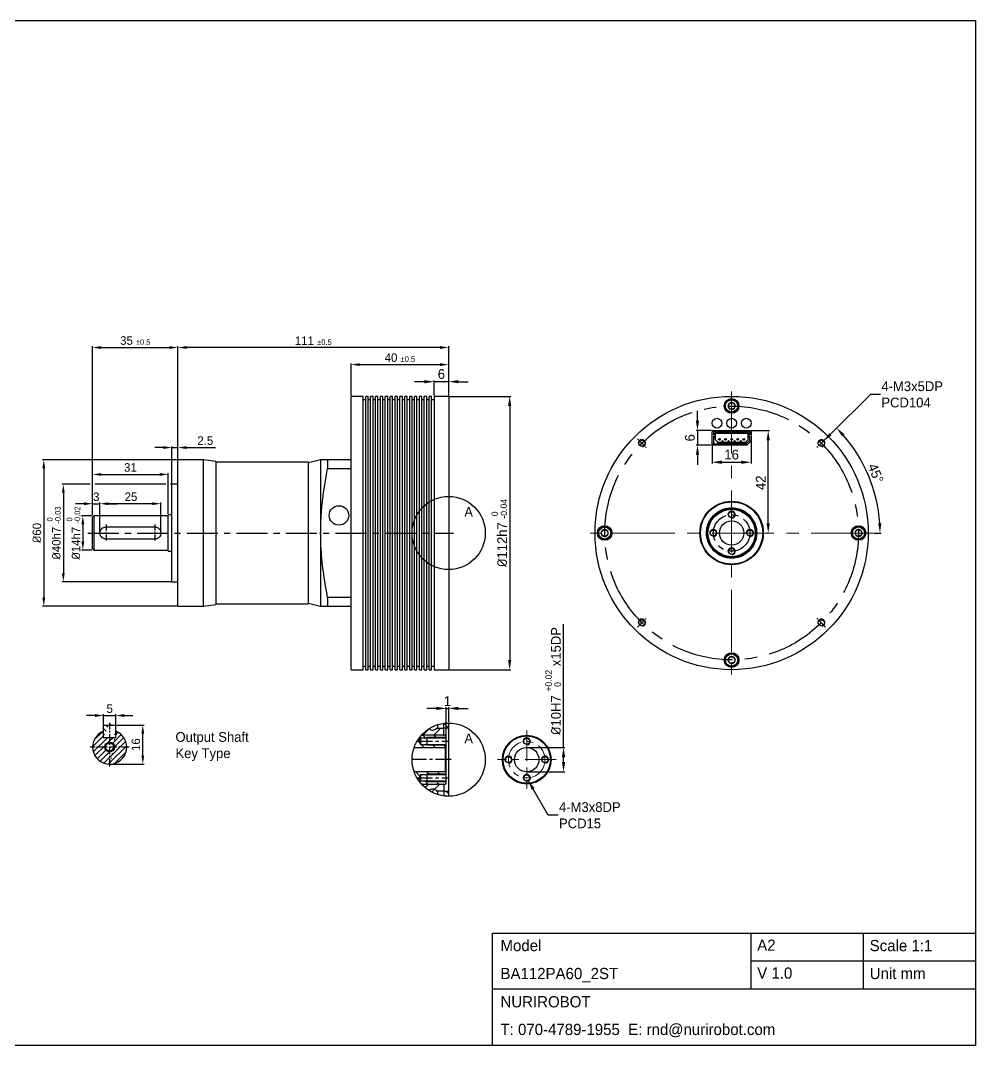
# Model space of a CAD drawing. Header units: millimetres. Extents: x 0 to 594, y 0 to 420.
# Drawn here: x 202.4 to 594, y 0 to 420 of the extents above; entities that cross this region are included whole.
import ezdxf

# ---------------------------------------------------------------- set-up
doc = ezdxf.new("R2010")
doc.units = ezdxf.units.MM
doc.header["$PDSIZE"] = -1
doc.linetypes.add('CENTERX2', pattern=[20.32, 12.7, -2.54, 2.54, -2.54])
doc.layers.add('외형선', color=7, linetype='Continuous', lineweight=25)
for name, color, linetype in [('중심선', 1, 'CENTERX2'), ('치수', 3, 'Continuous'), ('치수선', 3, 'Continuous')]:
    doc.layers.add(name, color=color, linetype=linetype)
doc.styles.add('누리로봇 문자스타일_20230829', font='GOTHIC.TTF')
doc.dimstyles.new('A2기본 치수스타일', dxfattribs={"dimtxt": 4, "dimasz": 4, "dimexe": 0.5, "dimexo": 0.3, "dimgap": 1, "dimtad": 1, "dimtoh": 1, "dimdec": 1, "dimzin": 12, "dimdsep": 46, "dimtxsty": '누리로봇 문자스타일_20230829', "dimcen": 0.09, "dimclrd": 3, "dimclre": 3, "dimclrt": 3, "dimadec": 0, "dimazin": 3, "dimtm": 1e-09, "dimtfac": 1, "dimtdec": 1, "dimtofl": 0, "dimtmove": 0, "dimatfit": 3, "dimfxl": 1, "dimfrac": 2, "dimarcsym": 0})
doc.dimstyles.new('A3기본 치수스타일', dxfattribs={"dimtxt": 4, "dimasz": 4, "dimexe": 0.5, "dimexo": 0.3, "dimgap": 1, "dimtad": 1, "dimtoh": 1, "dimdec": 1, "dimzin": 12, "dimdsep": 46, "dimtxsty": '누리로봇 문자스타일_20230829', "dimcen": 0.09, "dimclrd": 3, "dimclre": 3, "dimclrt": 3, "dimadec": 0, "dimazin": 3, "dimtm": 1e-09, "dimtfac": 1, "dimtdec": 1, "dimtofl": 0, "dimtmove": 0, "dimatfit": 3, "dimfxl": 1, "dimfrac": 2, "dimarcsym": 0})
doc.dimstyles.new('A3지시선 치수스타일', dxfattribs={"dimtxt": 4, "dimasz": 4, "dimexe": 0.5, "dimexo": 0.3, "dimgap": 0.396875, "dimtad": 0, "dimtih": 1, "dimtoh": 1, "dimdec": 1, "dimzin": 12, "dimdsep": 46, "dimtxsty": '누리로봇 문자스타일_20230829', "dimcen": 0.09, "dimclrd": 3, "dimclre": 3, "dimclrt": 3, "dimadec": 0, "dimazin": 3, "dimtm": 1e-09, "dimtfac": 1, "dimtdec": 1, "dimtofl": 0, "dimtmove": 0, "dimatfit": 3, "dimfxl": 1, "dimfrac": 2, "dimarcsym": 0})
doc.dimstyles.new('A3치수선 초과 치수스타일', dxfattribs={"dimtxt": 4, "dimasz": 4, "dimexe": 0.5, "dimexo": 0.3, "dimgap": 1, "dimtad": 1, "dimdec": 1, "dimzin": 12, "dimdsep": 46, "dimtxsty": '누리로봇 문자스타일_20230829', "dimcen": 0.09, "dimclrd": 3, "dimclre": 3, "dimclrt": 3, "dimadec": 0, "dimazin": 3, "dimtm": 1e-09, "dimtfac": 1, "dimtdec": 1, "dimtofl": 0, "dimtmove": 0, "dimatfit": 3, "dimfxl": 1, "dimfrac": 2, "dimarcsym": 0})

# ---------------------------------------------------------------- blocks, each defined once
blk = doc.blocks.new('*D37')
at = {"layer": 'Defpoints', "color": 0}
for p in [(267, 286), (378, 266), (267, 240)]:
    blk.add_point(p, dxfattribs=at)
at = {"layer": '치수', "color": 3, "lineweight": -2}
for p, q in [((267, 240.3), (267, 286.5)), ((374.5, 286), (270.5, 286)), ((378, 266.3), (378, 286.5))]:
    blk.add_line(p, q, dxfattribs=at)
at = {"layer": '치수', "color": 3}
for points in [[(270.5, 286.58), (270.5, 285.42), (267, 286)], [(374.5, 286.58), (374.5, 285.42), (378, 286)]]:
    blk.add_solid(points, dxfattribs=at)
at = {"layer": '치수', "color": 3, "insert": (322.5, 288.78), "char_height": 3.5, "attachment_point": 5, "style": '누리로봇 문자스타일_20230829'}
blk.add_mtext('111 {\\H0.66x;%%P0.5}', dxfattribs=at)
blk = doc.blocks.new('*D38')
at = {"layer": 'Defpoints', "color": 0}
for p in [(267, 286), (267, 240), (232, 217)]:
    blk.add_point(p, dxfattribs=at)
at = {"layer": '치수', "color": 3, "lineweight": -2}
for p, q in [((232, 217.3), (232, 286.5)), ((235.5, 286), (263.5, 286)), ((267, 240.3), (267, 286.5))]:
    blk.add_line(p, q, dxfattribs=at)
at = {"layer": '치수', "color": 3}
for points in [[(235.5, 286.58), (235.5, 285.42), (232, 286)], [(263.5, 286.58), (263.5, 285.42), (267, 286)]]:
    blk.add_solid(points, dxfattribs=at)
at = {"layer": '치수', "color": 3, "insert": (249.5, 288.84), "char_height": 3.5, "attachment_point": 5, "style": '누리로봇 문자스타일_20230829'}
blk.add_mtext('35 {\\H0.65x;%%P0.5}', dxfattribs=at)
blk = doc.blocks.new('*D40')
at = {"layer": 'Defpoints', "color": 0}
for p in [(378, 266), (378, 154), (403, 154)]:
    blk.add_point(p, dxfattribs=at)
at = {"layer": '치수선', "color": 3, "lineweight": -2}
for p, q in [((378.3, 266), (403.5, 266)), ((403, 262), (403, 158)), ((378.3, 154), (403.5, 154))]:
    blk.add_line(p, q, dxfattribs=at)
at = {"layer": '치수선', "color": 3}
for points in [[(402.33, 262), (403.67, 262), (403, 266)], [(402.33, 158), (403.67, 158), (403, 154)]]:
    blk.add_solid(points, dxfattribs=at)
at = {"layer": '치수선', "color": 3, "insert": (398.74, 210), "char_height": 4, "attachment_point": 5, "rotation": 90, "style": '누리로봇 문자스타일_20230829'}
blk.add_mtext('{\\fISOCPEUR|b0|i0|c0|p34;%%C}112h7 {\\H0.66x;\\S 0^ -0.04;}', dxfattribs=at)
blk = doc.blocks.new('*D39')
at = {"layer": 'Defpoints', "color": 0}
for p in [(372, 272), (372, 266), (378, 266)]:
    blk.add_point(p, dxfattribs=at)
at = {"layer": '치수선', "color": 3, "lineweight": -2}
for p, q in [((368, 272), (364, 272)), ((372, 266.3), (372, 272.5)), ((378, 272), (372, 272)), ((378, 266.3), (378, 272.5)), ((382, 272), (386, 272))]:
    blk.add_line(p, q, dxfattribs=at)
at = {"layer": '치수선', "color": 3}
for points in [[(368, 272.67), (368, 271.33), (372, 272)], [(382, 272.67), (382, 271.33), (378, 272)]]:
    blk.add_solid(points, dxfattribs=at)
at = {"layer": '치수선', "color": 3, "insert": (375, 275.1), "char_height": 4, "attachment_point": 5, "style": '누리로봇 문자스타일_20230829'}
blk.add_mtext('6', dxfattribs=at)
blk = doc.blocks.new('*D45')
at = {"layer": 'Defpoints', "color": 0}
for p in [(501.5, 252), (509, 252), (509, 210)]:
    blk.add_point(p, dxfattribs=at)
at = {"layer": '치수선', "color": 3, "lineweight": -2}
for p, q in [((501.8, 252), (509.5, 252)), ((509, 214), (509, 248)), ((508.7, 210), (508.5, 210))]:
    blk.add_line(p, q, dxfattribs=at)
at = {"layer": '치수선', "color": 3}
for points in [[(508.33, 248), (509.67, 248), (509, 252)], [(508.33, 214), (509.67, 214), (509, 210)]]:
    blk.add_solid(points, dxfattribs=at)
at = {"layer": '치수선', "color": 3, "insert": (505.95, 230.58), "char_height": 4, "attachment_point": 5, "rotation": 90, "style": '누리로봇 문자스타일_20230829'}
blk.add_mtext('42', dxfattribs=at)
blk = doc.blocks.new('*D46')
at = {"layer": 'Defpoints', "color": 0}
for p in [(486, 252), (480, 246), (486, 246)]:
    blk.add_point(p, dxfattribs=at)
at = {"layer": '치수선', "color": 3, "lineweight": -2}
for p, q in [((480, 256), (480, 260)), ((485.7, 252), (479.5, 252)), ((480, 252), (480, 246)), ((485.7, 246), (479.5, 246)), ((480, 242), (480, 238))]:
    blk.add_line(p, q, dxfattribs=at)
at = {"layer": '치수선', "color": 3}
for points in [[(479.33, 256), (480.67, 256), (480, 252)], [(479.33, 242), (480.67, 242), (480, 246)]]:
    blk.add_solid(points, dxfattribs=at)
at = {"layer": '치수선', "color": 3, "insert": (476.9, 249), "char_height": 4, "attachment_point": 5, "rotation": 90, "style": '누리로봇 문자스타일_20230829'}
blk.add_mtext('6', dxfattribs=at)
blk = doc.blocks.new('*D47')
at = {"layer": 'Defpoints', "color": 0}
for p in [(502, 248), (486, 246), (502, 239)]:
    blk.add_point(p, dxfattribs=at)
at = {"layer": '치수선', "color": 3, "lineweight": -2}
for p, q in [((486, 245.7), (486, 238.5)), ((502, 247.7), (502, 238.5)), ((490, 239), (498, 239))]:
    blk.add_line(p, q, dxfattribs=at)
at = {"layer": '치수선', "color": 3}
for points in [[(490, 239.67), (490, 238.33), (486, 239)], [(498, 239.67), (498, 238.33), (502, 239)]]:
    blk.add_solid(points, dxfattribs=at)
at = {"layer": '치수선', "color": 3, "insert": (494, 242.1), "char_height": 4, "attachment_point": 5, "style": '누리로봇 문자스타일_20230829'}
blk.add_mtext('16', dxfattribs=at)
blk = doc.blocks.new('*U41')
at = {"layer": '외형선'}
for radius in [3, 2.75, 2.5]:
    blk.add_circle((0, 0), radius, dxfattribs=at)
for start, end in [(129.2569, 189.2569), (69.2569, 129.2569), (9.2569, 69.2569), (309.2569, 9.2569), (189.2569, 249.2569), (249.2569, 309.2569)]:
    blk.add_arc((0, 0), 1.44, start, end, dxfattribs=at)
for points, knots in [([(-1.42, -0.23), (-1.33, 0.01), (-1.16, 0.46), (-0.99, 0.91), (-0.91, 1.12)], [0, 0, 0, 0, 0.534624, 1, 1, 1, 1]), ([(-0.91, 1.12), (-0.66, 1.16), (-0.18, 1.24), (0.29, 1.31), (0.51, 1.35)], [0, 0, 0, 0, 0.534625, 1, 1, 1, 1]), ([(0.51, 1.35), (0.62, 1.22), (0.88, 0.89), (1.2, 0.51), (1.39, 0.28), (1.42, 0.23)], [0, 0, 0, 0, 0.366241, 0.87108, 1, 1, 1, 1]), ([(1.42, 0.23), (1.33, -0.01), (1.16, -0.46), (0.99, -0.91), (0.91, -1.12)], [0, 0, 0, 0, 0.534624, 1, 1, 1, 1]), ([(-0.51, -1.35), (-0.55, -1.3), (-0.74, -1.07), (-1.05, -0.69), (-1.31, -0.37), (-1.42, -0.23)], [0, 0, 0, 0, 0.12892, 0.633759, 1, 1, 1, 1]), ([(0.91, -1.12), (0.66, -1.16), (0.18, -1.24), (-0.29, -1.31), (-0.51, -1.35)], [0, 0, 0, 0, 0.534625, 1, 1, 1, 1])]:
    blk.add_open_spline(points, degree=3, knots=knots, dxfattribs=at)
blk = doc.blocks.new('*U42')
at = {"color": 0, "linetype": 'ByBlock', "lineweight": -2}
blk.add_blockref('*U41', (364.89, 221.24), dxfattribs=at)
for p, rotation in [((312.84, 169.19), 90), ((416.94, 169.19), 270), ((364.89, 117.14), 180)]:
    blk.add_blockref('*U41', p, dxfattribs=dict(at, rotation=rotation))
blk = doc.blocks.new('*U43')
at = {"layer": '중심선', "ltscale": 0.3}
blk.add_line((1.77, 1.77), (-1.77, -1.77), dxfattribs=at)
blk = doc.blocks.new('*U44')
at = {"color": 0, "linetype": 'ByBlock', "lineweight": -2}
for p, rotation in [((81.04, 205.96), 90.00000000000001), ((81.04, 132.42), 180), ((154.58, 132.42), 270)]:
    blk.add_blockref('*U43', p, dxfattribs=dict(at, rotation=rotation))
blk.add_blockref('*U43', (154.58, 205.96), dxfattribs=at)
blk = doc.blocks.new('*D48')
at = {"layer": 'Defpoints', "color": 0}
for p in [(529.88, 245.89), (531.66, 247.65)]:
    blk.add_point(p, dxfattribs=at)
at = {"layer": '치수선', "color": 3, "lineweight": -2}
for p, q in [((551.01, 266.77), (534.5, 250.46)), ((555.01, 266.77), (551.01, 266.77)), ((530.68, 246.77), (530.86, 246.77)), ((530.77, 246.68), (530.77, 246.86))]:
    blk.add_line(p, q, dxfattribs=at)
at = {"layer": '치수선', "color": 3}
blk.add_solid([(534.04, 250.93), (534.97, 249.99), (531.66, 247.65)], dxfattribs=at)
at = {"layer": '치수선', "color": 3, "insert": (555.4, 266.77), "char_height": 4, "attachment_point": 4, "style": '누리로봇 문자스타일_20230829'}
blk.add_mtext('4-M3x5DP\\PPCD104', dxfattribs=at)
blk = doc.blocks.new('*D49')
at = {"color": 3}
for p, q in [((532.75, 248.75), (537.38, 253.38)), ((552.3, 210), (555.35, 210))]:
    blk.add_line(p, q, dxfattribs=at)
blk.add_arc((494, 210), 60.85, 3.7668, 41.2332, dxfattribs=at)
for points in [[(539.28, 249.65), (540.25, 250.57), (537.03, 253.03)], [(555.39, 214.02), (554.06, 213.98), (554.85, 210)]]:
    blk.add_solid(points, dxfattribs=at)
at = {"layer": 'Defpoints', "color": 0}
for p in [(532.54, 248.54), (529, 245), (552.78, 225.75), (436, 210), (552, 210)]:
    blk.add_point(p, dxfattribs=at)
at = {"color": 3, "insert": (553.09, 234.47), "char_height": 4, "attachment_point": 5, "rotation": 292.5, "style": '누리로봇 문자스타일_20230829'}
blk.add_mtext('45°', dxfattribs=at)
blk = doc.blocks.new('*D52')
at = {"layer": 'Defpoints', "color": 0}
for p in [(378, 279), (338, 266), (378, 266)]:
    blk.add_point(p, dxfattribs=at)
at = {"layer": '치수', "color": 3, "lineweight": -2}
for p, q in [((338, 266.3), (338, 279.5)), ((341.5, 279), (374.5, 279)), ((378, 266.3), (378, 279.5))]:
    blk.add_line(p, q, dxfattribs=at)
at = {"layer": '치수', "color": 3}
for points in [[(341.5, 279.58), (341.5, 278.42), (338, 279)], [(374.5, 279.58), (374.5, 278.42), (378, 279)]]:
    blk.add_solid(points, dxfattribs=at)
at = {"layer": '치수', "color": 3, "insert": (358, 281.84), "char_height": 3.5, "attachment_point": 5, "style": '누리로봇 문자스타일_20230829'}
blk.add_mtext('40 {\\H0.66x;%%P0.5}', dxfattribs=at)
blk = doc.blocks.new('*D53')
at = {"layer": 'Defpoints', "color": 0}
for p in [(378, 138.14), (378, 132.14), (377, 126.84)]:
    blk.add_point(p, dxfattribs=at)
at = {"layer": '치수선', "color": 3, "lineweight": -2}
for p, q in [((377, 127.14), (377, 138.64)), ((378, 132.44), (378, 138.64)), ((373, 138.14), (369, 138.14)), ((377, 138.14), (378, 138.14)), ((382, 138.14), (386, 138.14))]:
    blk.add_line(p, q, dxfattribs=at)
at = {"layer": '치수선', "color": 3}
for points in [[(373, 138.8), (373, 137.47), (377, 138.14)], [(382, 138.8), (382, 137.47), (378, 138.14)]]:
    blk.add_solid(points, dxfattribs=at)
at = {"layer": '치수선', "color": 3, "insert": (377.5, 141.14), "char_height": 4, "attachment_point": 5, "style": '누리로봇 문자스타일_20230829'}
blk.add_mtext('1', dxfattribs=at)
blk = doc.blocks.new('*D58')
at = {"layer": 'Defpoints', "color": 0}
for p in [(241.5, 135.21), (236.5, 131.27), (241.5, 131.27)]:
    blk.add_point(p, dxfattribs=at)
at = {"layer": '치수선', "color": 3, "lineweight": -2}
for p, q in [((233, 135.21), (229.5, 135.21)), ((236.5, 131.57), (236.5, 135.71)), ((236.5, 135.21), (241.5, 135.21)), ((241.5, 131.57), (241.5, 135.71)), ((245, 135.21), (248.5, 135.21))]:
    blk.add_line(p, q, dxfattribs=at)
at = {"layer": '치수선', "color": 3}
for points in [[(233, 135.8), (233, 134.63), (236.5, 135.21)], [(245, 135.8), (245, 134.63), (241.5, 135.21)]]:
    blk.add_solid(points, dxfattribs=at)
at = {"layer": '치수선', "color": 3, "insert": (239, 138.01), "char_height": 3.5, "attachment_point": 5, "style": '누리로봇 문자스타일_20230829'}
blk.add_mtext('5', dxfattribs=at)
blk = doc.blocks.new('*D59')
at = {"layer": 'Defpoints', "color": 0}
for p in [(241.5, 131.27), (252.59, 131.27), (239, 115.27)]:
    blk.add_point(p, dxfattribs=at)
at = {"layer": '치수선', "color": 3, "lineweight": -2}
for p, q in [((241.8, 131.27), (253.09, 131.27)), ((252.59, 118.77), (252.59, 127.77)), ((239.3, 115.27), (253.09, 115.27))]:
    blk.add_line(p, q, dxfattribs=at)
at = {"layer": '치수선', "color": 3}
for points in [[(252, 127.77), (253.17, 127.77), (252.59, 131.27)], [(252, 118.77), (253.17, 118.77), (252.59, 115.27)]]:
    blk.add_solid(points, dxfattribs=at)
at = {"layer": '치수선', "color": 3, "insert": (249.75, 123.27), "char_height": 3.5, "attachment_point": 5, "rotation": 90, "style": '누리로봇 문자스타일_20230829'}
blk.add_mtext('16', dxfattribs=at)
blk = doc.blocks.new('*D62')
at = {"layer": 'Defpoints', "color": 0}
for p in [(232, 217), (228, 203), (232, 203)]:
    blk.add_point(p, dxfattribs=at)
at = {"layer": '치수선', "color": 3, "lineweight": -2}
for p, q in [((231.7, 217), (227.5, 217)), ((228, 213.5), (228, 206.5)), ((231.7, 203), (227.5, 203))]:
    blk.add_line(p, q, dxfattribs=at)
at = {"layer": '치수선', "color": 3}
for points in [[(227.42, 213.5), (228.58, 213.5), (228, 217)], [(227.42, 206.5), (228.58, 206.5), (228, 203)]]:
    blk.add_solid(points, dxfattribs=at)
at = {"layer": '치수선', "color": 3, "insert": (224.14, 210), "char_height": 3.5, "attachment_point": 5, "rotation": 90, "style": '누리로봇 문자스타일_20230829'}
blk.add_mtext('{\\fISOCPEUR|b0|i0|c0|p34;%%C}14h7 {\\H0.66x;\\S 0^ -0.02;}', dxfattribs=at)
blk = doc.blocks.new('*D63')
at = {"layer": 'Defpoints', "color": 0}
for p in [(264.5, 230), (220, 190), (264.5, 190)]:
    blk.add_point(p, dxfattribs=at)
at = {"layer": '치수선', "color": 3, "lineweight": -2}
for p, q in [((231, 230), (219.5, 230)), ((262, 230), (233, 230)), ((264.2, 230), (264, 230)), ((220, 226.5), (220, 193.5)), ((264.2, 190), (219.5, 190))]:
    blk.add_line(p, q, dxfattribs=at)
at = {"layer": '치수선', "color": 3}
for points in [[(219.42, 226.5), (220.58, 226.5), (220, 230)], [(219.42, 193.5), (220.58, 193.5), (220, 190)]]:
    blk.add_solid(points, dxfattribs=at)
at = {"layer": '치수선', "color": 3, "insert": (216.14, 210), "char_height": 3.5, "attachment_point": 5, "rotation": 90, "style": '누리로봇 문자스타일_20230829'}
blk.add_mtext('{\\fISOCPEUR|b0|i0|c0|p34;%%C}40h7 {\\H0.66x;\\S 0^ -0.03;}', dxfattribs=at)
blk = doc.blocks.new('*D64')
at = {"layer": 'Defpoints', "color": 0}
for p in [(267, 240), (212, 180), (267, 180)]:
    blk.add_point(p, dxfattribs=at)
at = {"layer": '치수선', "color": 3, "lineweight": -2}
for p, q in [((266.7, 240), (211.5, 240)), ((212, 236.5), (212, 183.5)), ((266.7, 180), (211.5, 180))]:
    blk.add_line(p, q, dxfattribs=at)
at = {"layer": '치수선', "color": 3}
for points in [[(211.42, 236.5), (212.58, 236.5), (212, 240)], [(211.42, 183.5), (212.58, 183.5), (212, 180)]]:
    blk.add_solid(points, dxfattribs=at)
at = {"layer": '치수선', "color": 3, "insert": (209.16, 210), "char_height": 3.5, "attachment_point": 5, "rotation": 90, "style": '누리로봇 문자스타일_20230829'}
blk.add_mtext('{\\fISOCPEUR|b0|i0|c0|p34;%%C}60', dxfattribs=at)
blk = doc.blocks.new('*D60')
at = {"layer": 'Defpoints', "color": 0}
for p in [(235, 222), (235, 210), (260, 210)]:
    blk.add_point(p, dxfattribs=at)
at = {"layer": '치수', "color": 3, "lineweight": -2}
for p, q in [((235, 210.3), (235, 222.5)), ((256.5, 222), (238.5, 222)), ((260, 210.3), (260, 222.5))]:
    blk.add_line(p, q, dxfattribs=at)
at = {"layer": '치수', "color": 3}
for points in [[(238.5, 222.58), (238.5, 221.42), (235, 222)], [(256.5, 222.58), (256.5, 221.42), (260, 222)]]:
    blk.add_solid(points, dxfattribs=at)
at = {"layer": '치수', "color": 3, "insert": (247.75, 224.84), "char_height": 3.5, "attachment_point": 5, "style": '누리로봇 문자스타일_20230829'}
blk.add_mtext('25', dxfattribs=at)
blk = doc.blocks.new('*D65')
at = {"layer": 'Defpoints', "color": 0}
for p in [(263, 234), (232, 217), (263, 217.5)]:
    blk.add_point(p, dxfattribs=at)
at = {"layer": '치수', "color": 3, "lineweight": -2}
for p, q in [((232, 217.3), (232, 234.5)), ((235.5, 234), (259.5, 234)), ((263, 217.8), (263, 234.5))]:
    blk.add_line(p, q, dxfattribs=at)
at = {"layer": '치수', "color": 3}
for points in [[(235.5, 234.58), (235.5, 233.42), (232, 234)], [(259.5, 234.58), (259.5, 233.42), (263, 234)]]:
    blk.add_solid(points, dxfattribs=at)
at = {"layer": '치수', "color": 3, "insert": (247.5, 236.84), "char_height": 3.5, "attachment_point": 5, "style": '누리로봇 문자스타일_20230829'}
blk.add_mtext('31', dxfattribs=at)
blk = doc.blocks.new('*D61')
at = {"layer": 'Defpoints', "color": 0}
for p in [(232, 221), (235, 222), (235, 210)]:
    blk.add_point(p, dxfattribs=at)
at = {"layer": '치수', "color": 3, "lineweight": -2}
for p, q in [((228.5, 222), (225, 222)), ((232, 221.3), (232, 222.5)), ((232, 222), (235, 222)), ((235, 210.3), (235, 222.5)), ((238.5, 222), (242, 222))]:
    blk.add_line(p, q, dxfattribs=at)
at = {"layer": '치수', "color": 3}
for points in [[(228.5, 222.58), (228.5, 221.42), (232, 222)], [(238.5, 222.58), (238.5, 221.42), (235, 222)]]:
    blk.add_solid(points, dxfattribs=at)
at = {"layer": '치수', "color": 3, "insert": (233.5, 224.84), "char_height": 3.5, "attachment_point": 5, "style": '누리로봇 문자스타일_20230829'}
blk.add_mtext('3', dxfattribs=at)
blk = doc.blocks.new('*D66')
at = {"layer": 'Defpoints', "color": 0}
for p in [(410, 122.14), (410, 112.14), (425.09, 112.14)]:
    blk.add_point(p, dxfattribs=at)
at = {"layer": '치수선', "color": 3, "lineweight": -2}
for p, q in [((425.09, 122.14), (425.09, 172.59)), ((410.3, 122.14), (425.59, 122.14)), ((425.09, 116.14), (425.09, 118.14)), ((410.3, 112.14), (425.59, 112.14))]:
    blk.add_line(p, q, dxfattribs=at)
at = {"layer": '치수선', "color": 3}
for points in [[(424.43, 118.14), (425.76, 118.14), (425.09, 122.14)], [(424.43, 116.14), (425.76, 116.14), (425.09, 112.14)]]:
    blk.add_solid(points, dxfattribs=at)
at = {"layer": '치수선', "color": 3, "insert": (420.83, 149.36), "char_height": 4, "attachment_point": 5, "rotation": 90, "style": '누리로봇 문자스타일_20230829'}
blk.add_mtext('{\\fISOCPEUR|b0|i0|c0|p34;%%C}10H7 {\\H0.66x;\\S+0.02^   0;} x15DP', dxfattribs=at)
blk = doc.blocks.new('*D67')
at = {"layer": 'Defpoints', "color": 0}
for p in [(409.37, 110.72), (410.62, 108.56)]:
    blk.add_point(p, dxfattribs=at)
at = {"layer": '치수선', "color": 3, "lineweight": -2}
for p, q in [((409.91, 109.64), (410.09, 109.64)), ((410, 109.55), (410, 109.73)), ((418.84, 94.33), (412.62, 105.09)), ((422.84, 94.33), (418.84, 94.33))]:
    blk.add_line(p, q, dxfattribs=at)
at = {"layer": '치수선', "color": 3}
blk.add_solid([(413.2, 105.42), (412.05, 104.76), (410.62, 108.56)], dxfattribs=at)
at = {"layer": '치수선', "color": 3, "insert": (423.23, 94.33), "char_height": 4, "attachment_point": 4, "style": '누리로봇 문자스타일_20230829'}
blk.add_mtext('4-M3x8DP\\PPCD15', dxfattribs=at)
blk = doc.blocks.new('*D72')
at = {"layer": 'Defpoints', "color": 0}
for p in [(267, 245), (267, 240), (264.5, 230)]:
    blk.add_point(p, dxfattribs=at)
at = {"layer": '치수', "color": 3, "lineweight": -2}
for p, q in [((261, 245), (257.5, 245)), ((264.5, 230.3), (264.5, 245.5)), ((264.5, 245), (267, 245)), ((267, 240.3), (267, 245.5)), ((270.5, 245), (282.39, 245))]:
    blk.add_line(p, q, dxfattribs=at)
at = {"layer": '치수', "color": 3}
for points in [[(261, 245.58), (261, 244.42), (264.5, 245)], [(270.5, 245.58), (270.5, 244.42), (267, 245)]]:
    blk.add_solid(points, dxfattribs=at)
at = {"layer": '치수', "color": 3, "insert": (278.2, 247.84), "char_height": 3.5, "attachment_point": 5, "style": '누리로봇 문자스타일_20230829'}
blk.add_mtext('2.5', dxfattribs=at)

msp = doc.modelspace()

# ---------------------------------------------------------------- hatches: boundary and pattern name
h = msp.add_hatch()
h.set_pattern_fill('ANSI31', color=256, scale=0.5, angle=90)
h.set_pattern_definition([(135, (82, 44.1771), (-1.122532, -1.122532), [])])
edge = h.paths.add_edge_path()
edge.add_line((236.5, 131.27), (241.5, 131.27))
edge.add_line((239, 114.27), (239, 132.27))
edge.add_line((236.5, 126.27), (241.5, 126.27))
edge.add_line((241.5, 126.27), (241.5, 131.27))
edge = h.paths.add_edge_path()
edge.add_line((236.5, 131.27), (241.5, 131.27))
edge.add_line((236.5, 126.27), (236.5, 131.27))
edge.add_line((236.5, 126.27), (241.5, 126.27))
edge.add_line((239, 114.27), (239, 132.27))
h = msp.add_hatch()
h.set_pattern_fill('ANSI31', color=256, scale=0.5)
h.set_pattern_definition([(45, (82, 44.1771), (-1.122532, 1.122532), [])])
h.paths.add_polyline_path([(241.5, 128.8), (241.5, 126.27), (239, 126.27), (239, 124.27, -0.414214), (241, 122.27), (246, 122.27, 0.310868)])
h.paths.add_polyline_path([(239, 126.27), (236.5, 126.27), (236.5, 128.8, 0.310868), (232, 122.27), (237, 122.27, -0.414214), (239, 124.27)])
h.paths.add_polyline_path([(239, 120.27, -0.414214), (237, 122.27), (232, 122.27, 0.414214), (239, 115.27)])
h.paths.add_polyline_path([(246, 122.27), (241, 122.27, -0.414214), (239, 120.27), (239, 115.27, 0.414214)])

# ---------------------------------------------------------------- linework, layer by layer
for p, q in [((236.5, 126.27), (236.5, 131.27)), ((236.5, 131.27), (241.5, 131.27)), ((241.5, 126.27), (241.5, 131.27)), ((236.5, 126.27), (241.5, 126.27))]:
    msp.add_line(p, q)
at = {"color": 7, "linetype": 'Continuous', "lineweight": 25}
for p, q in [((376, 127.44), (376, 132)), ((378, 102.14), (378, 132.14)), ((366.9, 127.14), (366.9, 127.23)), ((376.7, 127.14), (366.9, 127.14)), ((377, 126.14), (369, 126.14)), ((376, 129.89), (373.01, 129.89)), ((376, 130.14), (378, 130.14)), ((377, 126.84), (376.7, 127.14)), ((377, 107.44), (377, 126.84)), ((363.86, 122.14), (376.7, 122.14)), ((369, 123.14), (377, 123.14)), ((376.7, 122.14), (377, 122.44)), ((376.7, 112.14), (376.7, 122.14)), ((376.7, 112.14), (363.86, 112.14)), ((377, 111.14), (369, 111.14)), ((377, 111.84), (376.7, 112.14)), ((366.9, 107.14), (376.7, 107.14)), ((366.9, 107.05), (366.9, 107.14)), ((369, 108.14), (377, 108.14)), ((376, 106.84), (376, 102.27)), ((376.7, 107.14), (377, 107.44)), ((373.01, 104.39), (376, 104.39)), ((378, 104.14), (376, 104.14))]:
    msp.add_line(p, q, dxfattribs=at)
at = {"color": 4, "linetype": 'Continuous', "lineweight": 18}
for p, q in [((377.91, 130.14), (376.04, 132.01)), ((367.37, 127.14), (370.06, 129.82)), ((368.69, 125.89), (367.44, 127.14)), ((371.86, 127.14), (374.61, 129.89)), ((373.18, 125.89), (371.93, 127.14)), ((377, 126.56), (376.42, 127.14)), ((366.2, 123.88), (365.17, 124.91)), ((367.95, 122.14), (366.7, 123.39)), ((372.44, 122.14), (371.19, 123.39)), ((376.81, 122.25), (375.68, 123.39)), ((366.21, 110.4), (364.48, 112.14)), ((370.22, 110.89), (368.97, 112.14)), ((374.71, 110.89), (373.46, 112.14)), ((369.48, 107.14), (368.23, 108.39)), ((368.34, 105.66), (369.82, 107.14)), ((372.1, 104.93), (374.31, 107.14)), ((373.97, 107.14), (372.72, 108.39)), ((371.03, 103.86), (372.1, 104.93)), ((378, 103.1), (376.97, 104.14))]:
    msp.add_line(p, q, dxfattribs=at)
at = {"lineweight": -3}
msp.add_line((501.94, 46.03), (501.94, 23.17), dxfattribs=at)
at = {"lineweight": -3, "ltscale": 3}
for p, q in [((547.97, 46.03), (547.97, 23.17)), ((501.94, 34.68), (594, 34.68)), ((501.94, 34.68), (594, 34.68)), ((396, 23.17), (594, 23.17)), ((396, 23.17), (594, 23.17))]:
    msp.add_line(p, q, dxfattribs=at)
msp.add_lwpolyline([(0, 420), (594, 420), (594, 0), (0, 0)], close=True)
for points in [[(368.44, 125.89), (369, 126.14), (369, 123.14), (368.44, 123.39)], [(368.44, 110.89), (369, 111.14), (369, 108.14), (368.44, 108.39)]]:
    msp.add_lwpolyline(points)
at = {"color": 7, "linetype": 'Continuous', "lineweight": 25}
for points in [[(377, 125.89), (366.5, 125.89), (365.75, 124.64), (366.5, 123.39)], [(366.5, 125.89), (366.5, 123.39), (377, 123.39)], [(377, 110.89), (366.5, 110.89), (365.75, 109.64), (366.5, 108.39)], [(366.5, 110.89), (366.5, 108.39), (377, 108.39)]]:
    msp.add_lwpolyline(points, dxfattribs=at)
at = {"lineweight": -3, "ltscale": 3}
msp.add_lwpolyline([(396, 0), (396, 46.03), (594, 46.03), (594, 0)], close=True, dxfattribs=at)
msp.add_lwpolyline([(396, 0), (396, 46.03), (594, 46.03), (594, 0)], close=True, dxfattribs=at)
for centre, radius in [((457.23, 246.77), 1.25), ((530.77, 246.77), 1.25), ((494, 217.5), 1.25), ((486.5, 210), 1.25), ((501.5, 210), 1.25), ((494, 202.5), 1.25), ((457.23, 173.23), 1.25), ((530.77, 173.23), 1.25), ((239, 122.27), 2), ((410, 124.64), 1.25), ((402.5, 117.14), 1.25), ((417.5, 117.14), 1.25), ((410, 109.64), 1.25)]:
    msp.add_circle(centre, radius)
at = {"color": 6}
for centre in [(378, 210), (378, 117.14)]:
    msp.add_circle(centre, 15, dxfattribs=at)
for centre, radius, start, end in [((457.23, 246.77), 1.5, 285, 195), ((530.77, 246.77), 1.5, 285, 195), ((494, 217.5), 1.5, 285, 195), ((486.5, 210), 1.5, 285, 195), ((501.5, 210), 1.5, 285, 195), ((494, 202.5), 1.5, 285, 195), ((457.23, 173.23), 1.5, 285, 195), ((530.77, 173.23), 1.5, 285, 195), ((239, 122.27), 7, 110.9248, 69.0752), ((410, 124.64), 1.5, 285, 195), ((402.5, 117.14), 1.5, 285, 195), ((417.5, 117.14), 1.5, 285, 195), ((410, 109.64), 1.5, 285, 195)]:
    msp.add_arc(centre, radius, start, end)
at = {"color": 7, "linetype": 'Continuous', "lineweight": 25}
for centre, radius, start, end in [((367.3, 127.44), 0.3, 197.0192, 270), ((371.5, 131.39), 2.13, 226.4197, 315.0991), ((375.7, 127.44), 0.3, 270, 0), ((367.3, 106.84), 0.3, 90, 162.9808), ((371.5, 102.89), 2.12, 44.9009, 133.5803), ((375.7, 106.84), 0.3, 0, 90)]:
    msp.add_arc(centre, radius, start, end, dxfattribs=at)
for points, knots in [([(373.23, 129.89), (373.28, 129.96), (373.4, 130.13), (373.54, 130.46), (373.62, 130.85), (373.63, 131.2), (373.6, 131.41), (373.59, 131.48)], [0, 0, 0, 0, 0.0276091, 0.0694434, 0.1127375, 0.1574755, 0.1803332, 0.1803332, 0.1803332, 0.1803332]), ([(367, 127.34), (367, 127.29), (367, 127.24), (367, 127.14), (367, 127.14)], [0.5849552, 0.5849552, 0.5849552, 0.5849552, 0.9890723, 1, 1, 1, 1]), ([(376, 127.14), (376, 127.14), (376, 127.24), (376, 127.35), (376, 127.43), (376, 127.44), (376, 127.44)], [0, 0, 0, 0, 0.010929, 0.429522, 0.847903, 1, 1, 1, 1]), ([(367, 107.14), (367, 107.13), (367, 107.04), (367, 106.98), (367, 106.94)], [0, 0, 0, 0, 0.0422282, 0.3959915, 0.3959915, 0.3959915, 0.3959915]), ([(371.5, 105.01), (371.26, 104.99), (370.78, 104.94), (370.31, 104.67), (370.08, 104.47), (370.04, 104.43)], [0, 0, 0, 0, 0.0536887, 0.1073774, 0.1209927, 0.1209927, 0.1209927, 0.1209927]), ([(373.62, 102.79), (373.62, 102.83), (373.63, 103.11), (373.54, 103.63), (373.18, 104.26), (372.63, 104.73), (372.04, 104.98), (371.65, 105), (371.5, 105.01)], [0.7426509, 0.7426509, 0.7426509, 0.7426509, 0.7516422, 0.8053309, 0.8590196, 0.9127084, 0.9663971, 1, 1, 1, 1]), ([(376, 106.84), (376, 106.85), (376, 106.89), (376, 107.01), (376, 107.13), (376, 107.14)], [0, 0, 0, 0, 0.487596, 0.957921, 1, 1, 1, 1]), ([(373.46, 103.68), (373.48, 103.74), (373.56, 103.91), (373.61, 104.15), (373.61, 104.34), (373.61, 104.39)], [0, 0, 0, 0, 0.236936, 0.789045, 1, 1, 1, 1])]:
    msp.add_open_spline(points, degree=3, knots=knots, dxfattribs=at)
at = {"layer": '외형선', "linetype": 'Continuous', "lineweight": 25}
for p, q in [((343, 266), (338, 266)), ((338, 154), (338, 266)), ((343, 154), (343, 266)), ((345, 266), (344, 266)), ((344, 154), (344, 266)), ((345, 154), (345, 266)), ((347, 266), (346, 266)), ((346, 154), (346, 266)), ((347, 154), (347, 266)), ((349, 266), (348, 266)), ((348, 154), (348, 266)), ((349, 154), (349, 266)), ((351, 266), (350, 266)), ((350, 154), (350, 266)), ((351, 154), (351, 266)), ((353, 266), (352, 266)), ((352, 154), (352, 266)), ((353, 154), (353, 266)), ((355, 266), (354, 266)), ((354, 154), (354, 266)), ((355, 154), (355, 266)), ((357, 266), (356, 266)), ((356, 154), (356, 266)), ((357, 154), (357, 266)), ((359, 266), (358, 266)), ((358, 154), (358, 266)), ((359, 154), (359, 266)), ((361, 266), (360, 266)), ((360, 154), (360, 266)), ((361, 154), (361, 266)), ((363, 266), (362, 266)), ((362, 154), (362, 266)), ((363, 154), (363, 266)), ((365, 266), (364, 266)), ((364, 154), (364, 266)), ((365, 154), (365, 266)), ((367, 266), (366, 266)), ((366, 154), (366, 266)), ((367, 154), (367, 266)), ((369, 266), (368, 266)), ((368, 154), (368, 266)), ((369, 154), (369, 266)), ((371, 266), (370, 266)), ((370, 154), (370, 266)), ((371, 154), (371, 266)), ((378, 266), (372, 266)), ((372, 266), (372, 154)), ((378, 266), (378, 154)), ((344, 264.5), (343, 264.5)), ((346, 264.5), (345, 264.5)), ((348, 264.5), (347, 264.5)), ((350, 264.5), (349, 264.5)), ((352, 264.5), (351, 264.5)), ((354, 264.5), (353, 264.5)), ((356, 264.5), (355, 264.5)), ((358, 264.5), (357, 264.5)), ((360, 264.5), (359, 264.5)), ((362, 264.5), (361, 264.5)), ((364, 264.5), (363, 264.5)), ((366, 264.5), (365, 264.5)), ((368, 264.5), (367, 264.5)), ((370, 264.5), (369, 264.5)), ((372, 264.5), (371, 264.5)), ((277.5, 240), (267, 240)), ((267, 180), (267, 240)), ((282.5, 239.3), (277.5, 240)), ((277.5, 180), (277.5, 240)), ((325.5, 240), (320.5, 238.75)), ((325.5, 240), (325.5, 180)), ((328.36, 240), (328.36, 236.46)), ((338, 240), (328.36, 240)), ((282.5, 239.3), (282.5, 180.7)), ((320.5, 239), (282.5, 239)), ((320.5, 181), (320.5, 239)), ((328.36, 236.46), (338, 236.46)), ((267, 230), (264.5, 230)), ((264.5, 190), (264.5, 230)), ((232.5, 217), (232, 216.5)), ((232, 203.5), (232, 216.5)), ((263, 217), (232.5, 217)), ((232.5, 217), (232.5, 203)), ((264.5, 217.5), (263, 217.5)), ((263, 202.5), (263, 217.5)), ((237.5, 212.5), (257.5, 212.5)), ((257.5, 207.5), (237.5, 207.5)), ((232, 203.5), (232.5, 203)), ((232.5, 203), (263, 203)), ((263, 202.5), (264.5, 202.5)), ((264.5, 190), (267, 190)), ((277.5, 180), (282.5, 180.7)), ((282.5, 181), (320.5, 181)), ((320.5, 181.25), (325.5, 180)), ((338, 183.54), (328.36, 183.54)), ((328.36, 183.54), (328.36, 180)), ((267, 180), (277.5, 180)), ((328.36, 180), (338, 180)), ((343, 155.5), (344, 155.5)), ((345, 155.5), (346, 155.5)), ((347, 155.5), (348, 155.5)), ((349, 155.5), (350, 155.5)), ((351, 155.5), (352, 155.5)), ((353, 155.5), (354, 155.5)), ((355, 155.5), (356, 155.5)), ((357, 155.5), (358, 155.5)), ((359, 155.5), (360, 155.5)), ((361, 155.5), (362, 155.5)), ((363, 155.5), (364, 155.5)), ((365, 155.5), (366, 155.5)), ((367, 155.5), (368, 155.5)), ((369, 155.5), (370, 155.5)), ((371, 155.5), (372, 155.5)), ((338, 154), (343, 154)), ((344, 154), (345, 154)), ((346, 154), (347, 154)), ((348, 154), (349, 154)), ((350, 154), (351, 154)), ((352, 154), (353, 154)), ((354, 154), (355, 154)), ((356, 154), (357, 154)), ((358, 154), (359, 154)), ((360, 154), (361, 154)), ((362, 154), (363, 154)), ((364, 154), (365, 154)), ((366, 154), (367, 154)), ((368, 154), (369, 154)), ((370, 154), (371, 154)), ((372, 154), (378, 154))]:
    msp.add_line(p, q, dxfattribs=at)
at = {"layer": '외형선'}
for p, q in [((486, 246.5), (486, 251.5)), ((486.5, 252), (501.5, 252)), ((501.45, 251.45), (486.55, 251.45)), ((486.55, 251.45), (486.55, 250.26)), ((486.55, 250.73), (487.25, 250.73)), ((486.55, 250.26), (487.25, 250.26)), ((486.55, 249.56), (486.55, 246.55)), ((486.55, 249.56), (487.25, 249.56)), ((486.55, 249.08), (487.25, 249.08)), ((487.25, 251), (487.25, 248.34)), ((500.75, 251), (487.25, 251)), ((500.75, 250.75), (487.25, 250.75)), ((487.25, 248.34), (488.34, 247.25)), ((489, 248.72), (489, 248.38)), ((489, 248.02), (489, 248.36)), ((490.25, 247.95), (489.75, 247.25)), ((490.75, 247.25), (490.25, 247.95)), ((491.5, 248.72), (491.5, 248.38)), ((491.5, 248.02), (491.5, 248.36)), ((492.75, 247.95), (492.25, 247.25)), ((493.25, 247.25), (492.75, 247.95)), ((494, 248.72), (494, 248.38)), ((494, 248.02), (494, 248.36)), ((495.25, 247.95), (494.75, 247.25)), ((495.75, 247.25), (495.25, 247.95)), ((496.5, 248.72), (496.5, 248.38)), ((496.5, 248.02), (496.5, 248.36)), ((497.75, 247.95), (497.25, 247.25)), ((498.25, 247.25), (497.75, 247.95)), ((499, 248.72), (499, 248.38)), ((499, 248.02), (499, 248.36)), ((499.66, 247.25), (500.75, 248.34)), ((499.95, 246.55), (501.45, 248.05)), ((500.75, 248.34), (500.75, 251)), ((501.45, 250.73), (500.75, 250.73)), ((501.45, 250.26), (500.75, 250.26)), ((501.45, 249.56), (500.75, 249.56)), ((501.45, 249.08), (500.75, 249.08)), ((501.45, 251.45), (501.45, 250.26)), ((501.45, 248.05), (501.45, 249.56)), ((502, 251.5), (502, 247.9)), ((500.1, 246), (486.5, 246)), ((486.55, 246.55), (499.95, 246.55)), ((488.34, 247.25), (499.66, 247.25)), ((488.34, 247), (488.34, 247.25)), ((499.66, 247), (488.34, 247)), ((499.66, 247.25), (499.66, 247)), ((501.79, 247.54), (500.5, 246.25)), ((491.89, 222.57), (492.03, 222.85)), ((486.35, 220.2), (486.35, 220.51)), ((497.9, 222.14), (498.16, 222.32)), ((503.04, 218.99), (503.35, 219.03)), ((482.52, 215.54), (482.37, 215.82)), ((505.61, 215.85), (505.47, 215.57)), ((506.42, 212.89), (506.7, 212.76)), ((481.25, 209.64), (481, 209.83)), ((506.36, 206.86), (506.55, 206.61)), ((507, 209.86), (506.75, 209.68)), ((482.84, 203.83), (482.53, 203.87)), ((486.93, 199.39), (486.63, 199.29)), ((498.57, 198.1), (498.49, 197.8)), ((503.53, 201.53), (503.59, 201.22)), ((492.59, 197.33), (492.38, 197.1))]:
    msp.add_line(p, q, dxfattribs=at)
at = {"layer": '외형선', "flags": 128}
for points in [[(494.95, 222.97), (495.05, 222.8), (495.11, 222.7)], [(488.88, 221.95), (489.06, 221.84), (489.15, 221.79)], [(500.8, 221.08), (500.81, 220.9), (500.83, 220.77)], [(483.96, 218.26), (484.18, 218.25), (484.28, 218.25)], [(481.29, 212.73), (481.5, 212.82), (481.57, 212.86)], [(481.46, 206.58), (481.61, 206.77), (481.65, 206.83)], [(505.48, 203.9), (505.18, 203.86), (505.17, 203.85)], [(484.43, 201.2), (484.48, 201.45), (484.49, 201.51)], [(489.54, 197.79), (489.47, 198.04), (489.46, 198.09)], [(501.39, 199.31), (501.12, 199.4), (501.1, 199.41)], [(495.65, 197.11), (495.46, 197.31), (495.44, 197.33)]]:
    msp.add_lwpolyline(points, dxfattribs=at)
at = {"layer": '외형선'}
for centre, radius in [((494, 210), 56), ((488, 255), 2), ((494, 255), 2), ((500, 255), 2), ((489, 248.37), 0.35), ((489, 248.37), 0.005), ((491.5, 248.37), 0.35), ((491.5, 248.37), 0.005), ((494, 248.37), 0.35), ((494, 248.37), 0.005), ((496.5, 248.37), 0.35), ((496.5, 248.37), 0.005), ((499, 248.37), 0.35), ((499, 248.37), 0.005), ((494, 210), 13), ((494, 210), 12.75), ((494, 210), 10), ((494, 210), 9.7), ((494, 210), 5), ((410, 117.14), 10), ((410, 117.14), 9.7), ((410, 117.14), 5)]:
    msp.add_circle(centre, radius, dxfattribs=at)
at = {"layer": '외형선', "linetype": 'Continuous', "lineweight": 25}
for centre, radius in [((333, 217.2), 4), ((239, 122.26), 1.65)]:
    msp.add_circle(centre, radius, dxfattribs=at)
at = {"layer": '외형선'}
for centre, start, end in [((501.5, 251.5), 0, 90), ((486.5, 251.5), 90, 180), ((501.5, 247.95), 305.3687, 354.2224), ((486.5, 246.5), 180, 270), ((500.07, 246.5), 273.9055, 330.2399)]:
    msp.add_arc(centre, 0.5, start, end, dxfattribs=at)
at = {"layer": '외형선', "linetype": 'Continuous', "lineweight": 25}
for points, knots in [([(328.36, 240), (328.02, 240), (327.38, 240), (326.59, 240), (325.98, 240), (325.58, 240), (325.53, 240), (325.5, 240)], [0, 0, 0, 0, 0.208562, 0.405083, 0.600917, 0.800102, 1, 1, 1, 1]), ([(325.5, 210), (325.54, 212.22), (325.62, 216.67), (326.25, 223.23), (327.15, 229.83), (327.95, 234.2), (328.36, 236.46)], [0, 0, 0, 0, 0.250376, 0.500066, 0.7412917, 1, 1, 1, 1]), ([(235, 210), (235.01, 210.17), (235.03, 210.5), (235.23, 211.12), (235.69, 211.81), (236.38, 212.27), (237, 212.47), (237.33, 212.49), (237.5, 212.5)], [0, 0, 0, 0, 0.125491, 0.250539, 0.500107, 0.749207, 0.873922, 1, 1, 1, 1]), ([(257.5, 212.5), (257.66, 212.49), (258, 212.47), (258.62, 212.27), (259.31, 211.81), (259.77, 211.12), (259.97, 210.49), (259.99, 210.16), (260, 210)], [0, 0, 0, 0, 0.124839, 0.250853, 0.500368, 0.749619, 0.875158, 1, 1, 1, 1]), ([(237.5, 207.5), (237.34, 207.51), (237, 207.53), (236.38, 207.73), (235.69, 208.19), (235.23, 208.88), (235.03, 209.51), (235.01, 209.84), (235, 210)], [0, 0, 0, 0, 0.124839, 0.250853, 0.500367, 0.749618, 0.875158, 1, 1, 1, 1]), ([(260, 210), (259.99, 209.83), (259.97, 209.5), (259.77, 208.88), (259.31, 208.19), (258.62, 207.73), (258, 207.53), (257.67, 207.51), (257.5, 207.5)], [0, 0, 0, 0, 0.12549, 0.250539, 0.500107, 0.749209, 0.873922, 1, 1, 1, 1]), ([(328.36, 183.54), (328.02, 185.37), (327.38, 188.91), (326.59, 194.19), (325.98, 199.41), (325.58, 204.68), (325.53, 208.22), (325.5, 210)], [0, 0, 0, 0, 0.208562, 0.405083, 0.600917, 0.800102, 1, 1, 1, 1]), ([(325.5, 180), (325.54, 180), (325.62, 180), (326.25, 180), (327.15, 180), (327.95, 180), (328.36, 180)], [0, 0, 0, 0, 0.250376, 0.500066, 0.7412917, 1, 1, 1, 1])]:
    msp.add_open_spline(points, degree=3, knots=knots, dxfattribs=at)
at = {"layer": '외형선'}
msp.add_open_spline([(490.56, 219.71), (490.17, 219.56), (489.38, 219.24), (488.26, 218.59), (487.29, 217.84), (486.47, 217.05), (485.79, 216.25), (485.19, 215.38), (484.52, 214.13), (484.04, 212.79), (483.78, 211.42), (483.68, 210.28), (483.72, 209.06), (483.92, 207.78), (484.27, 206.55), (484.76, 205.38), (485.41, 204.26), (486.16, 203.29), (486.95, 202.47), (487.75, 201.79), (488.62, 201.19), (489.87, 200.52), (491.21, 200.04), (492.58, 199.78), (493.72, 199.68), (494.94, 199.72), (496.22, 199.92), (497.45, 200.27), (498.62, 200.76), (499.74, 201.41), (500.71, 202.16), (501.53, 202.95), (502.21, 203.75), (502.81, 204.62), (503.48, 205.87), (503.96, 207.21), (504.22, 208.58), (504.32, 209.72), (504.28, 210.94), (504.08, 212.22), (503.73, 213.45), (503.24, 214.62), (502.59, 215.74), (501.84, 216.71), (501.05, 217.53), (500.25, 218.21), (499.38, 218.81), (498.13, 219.48), (496.79, 219.96), (495.42, 220.22), (494.28, 220.32), (493.06, 220.28), (491.77, 220.09), (490.96, 219.84), (490.56, 219.71)], degree=3, knots=[0, 0, 0, 0, 0.019413, 0.039427, 0.059998, 0.076087, 0.092168, 0.108599, 0.125022, 0.157832, 0.173921, 0.190002, 0.21058, 0.230593, 0.25, 0.269415, 0.289427, 0.309998, 0.326087, 0.342168, 0.358599, 0.375022, 0.407832, 0.423921, 0.440002, 0.46058, 0.480593, 0.5, 0.519415, 0.539427, 0.559998, 0.576087, 0.592168, 0.608599, 0.625022, 0.657832, 0.673921, 0.690002, 0.71058, 0.730593, 0.75, 0.769415, 0.789427, 0.809998, 0.826087, 0.842168, 0.858599, 0.875022, 0.907832, 0.923921, 0.940002, 0.96058, 0.980591, 1, 1, 1, 1], dxfattribs=at)
at = {"layer": '중심선', "color": 1, "linetype": 'CENTERX2', "lineweight": 18, "ltscale": 2}
for p, q in [((494, 268), (494, 152)), ((552, 210), (436, 210))]:
    msp.add_line(p, q, dxfattribs=at)
at = {"layer": '중심선'}
msp.add_line((230, 210), (380, 210), dxfattribs=at)
at = {"layer": '중심선', "ltscale": 0.2}
for p, q in [((237.5, 213.5), (237.5, 206.5)), ((257.5, 213.5), (257.5, 206.5))]:
    msp.add_line(p, q, dxfattribs=at)
at = {"layer": '중심선', "ltscale": 0.25}
for p, q in [((239, 114.27), (239, 132.27)), ((247, 122.27), (231, 122.27))]:
    msp.add_line(p, q, dxfattribs=at)
at = {"layer": '중심선', "color": 1, "linetype": 'CENTERX2', "lineweight": 18}
for p, q in [((410, 129.14), (410, 105.14)), ((422, 117.14), (398, 117.14))]:
    msp.add_line(p, q, dxfattribs=at)
at = {"layer": '중심선', "ltscale": 0.5}
for p, q in [((365.01, 124.64), (378, 124.64)), ((379, 117.14), (363, 117.14)), ((365.01, 109.64), (378, 109.64))]:
    msp.add_line(p, q, dxfattribs=at)
at = {"layer": '중심선', "ltscale": 2}
msp.add_circle((494, 210), 52, dxfattribs=at)
at = {"layer": '중심선'}
msp.add_circle((494, 210), 7.5, dxfattribs=at)
at = {"layer": '중심선', "color": 1, "linetype": 'CENTERX2', "lineweight": 18}
msp.add_circle((410, 117.14), 7.5, dxfattribs=at)

# ---------------------------------------------------------------- block references
for name, p in [('*U42', (129.11, 40.81)), ('*U44', (376.19, 40.81))]:
    msp.add_blockref(name, p)

# ---------------------------------------------------------------- texts
at = {"color": 3, "ltscale": 0.5, "char_height": 4, "width": 33.3852, "attachment_point": 1, "style": '누리로봇 문자스타일_20230829'}
for insert in [(384.45, 220.7), (384.45, 127.83)]:
    msp.add_mtext('{\\fGulim|b0|i0|c129|p50;A}', dxfattribs=dict(at, insert=insert))
at = {"color": 3, "ltscale": 0.5, "insert": (265.97, 122.49), "char_height": 4, "attachment_point": 4, "style": '누리로봇 문자스타일_20230829'}
msp.add_mtext_dynamic_manual_height_columns('Output Shaft\\PKey Type', width=96.9919, gutter_width=7.94, heights=[21.82], dxfattribs=at)
at = {"lineweight": -3, "attachment_point": 1, "style": '누리로봇 문자스타일_20230829'}
for s, insert, char_height, width in [('Model', (399.25, 43.26), 4.603, 15.1906), ('A2', (504.5, 43.42), 4.603, 36.7069), ('{\\fCentury Gothic|b0|i0|c0|p34;Scale 1:1}', (550.62, 43.25), 4.6032, 75.5303), ('BA112PA60_2ST', (399.23, 31.8), 4.6032, 56.4459), ('V 1.0', (504.5, 31.99), 4.603, 36.7069), ('Unit mm', (550.62, 31.82), 4.603, 75.5303), ('NURIROBOT', (399.23, 20.22), 4.603, 57.1107), ('T: 070-4789-1955  E: rnd@nurirobot.com', (399.24, 8.89), 4.6032, 180.3472)]:
    msp.add_mtext(s, dxfattribs=dict(at, insert=insert, char_height=char_height, width=width))

# ---------------------------------------------------------------- dimensions: what is measured, and where the dimension line sits
dim = msp.add_angular_dim_2l(base=(552.78, 225.75), line1=((532.54, 248.54), (529, 245)), line2=((552, 210), (436, 210)), dimstyle='A3기본 치수스타일', override={"dimdec": 0, "dimadec": 0, "dimazin": 3})
dim.commit()
dim.dimension.update_dxf_attribs({"geometry": '*D49', "text_midpoint": (553.09, 234.47)})
at = {"layer": '치수'}
for base, p1, p2, text, dimstyle, picture, middle in [((267, 286), (232, 217), (267, 240), '<> {\\H0.65x;%%P0.5}', 'A3기본 치수스타일', '*D38', (249.5, 288.84)), ((267, 286), (378, 266), (267, 240), '<> {\\H0.66x;%%P0.5}', 'A2기본 치수스타일', '*D37', (322.5, 288.78)), ((378, 279), (338, 266), (378, 266), '<> {\\H0.66x;%%P0.5}', 'A2기본 치수스타일', '*D52', (358, 281.84))]:
    dim = msp.add_linear_dim(base=base, p1=p1, p2=p2, text=text, dimstyle=dimstyle, override={"dimtxt": 3.5, "dimasz": 3.5}, dxfattribs=at)
    dim.commit()
    dim.dimension.update_dxf_attribs({"geometry": picture, "text_midpoint": middle})
for base, p1, p2, override, picture, middle in [((267, 245), (264.5, 230), (267, 240), {"dimtxt": 3.5, "dimasz": 3.5, "dimtofl": 1}, '*D72', (278.2, 247.84)), ((263, 234), (232, 217), (263, 217.5), {"dimtxt": 3.5, "dimasz": 3.5}, '*D65', (247.5, 236.84))]:
    dim = msp.add_linear_dim(base=base, p1=p1, p2=p2, dimstyle='A3기본 치수스타일', override=override, dxfattribs=at)
    dim.commit()
    dim.dimension.update_dxf_attribs({"geometry": picture, "text_midpoint": middle})
for p1, picture, middle in [((232, 221), '*D61', (233.5, 222)), ((260, 210), '*D60', (247.75, 222))]:
    dim = msp.add_linear_dim(base=(235, 222), p1=p1, p2=(235, 210), dimstyle='A3기본 치수스타일', override={"dimtxt": 3.5, "dimasz": 3.5, "dimtofl": 1}, dxfattribs=at)
    dim.commit()
    dim.dimension.update_dxf_attribs({"geometry": picture, "text_midpoint": middle, "dimtype": 160})
at = {"layer": '치수선'}
for base, p1, p2, dimstyle, override, picture, middle in [((372, 272), (378, 266), (372, 266), 'A2기본 치수스타일', {"dimtofl": 1}, '*D39', (375, 275.1)), ((241.5, 135.21), (236.5, 131.27), (241.5, 131.27), 'A3기본 치수스타일', {"dimtxt": 3.5, "dimasz": 3.5, "dimtofl": 1}, '*D58', (239, 138.01))]:
    dim = msp.add_linear_dim(base=base, p1=p1, p2=p2, dimstyle=dimstyle, override=override, dxfattribs=at)
    dim.commit()
    dim.dimension.update_dxf_attribs({"geometry": picture, "text_midpoint": middle})
for p1, p2, text, picture, middle in [((529.88, 245.89), (531.66, 247.65), '4-M3x5DP\\PPCD104', '*D48', (568.35, 266.77)), ((409.37, 110.72), (410.62, 108.56), '4-M3x8DP\\PPCD15', '*D67', (436.18, 94.33))]:
    dim = msp.add_diameter_dim_2p(p1=p1, p2=p2, text=text, dimstyle='A3지시선 치수스타일', dxfattribs=at)
    dim.commit()
    dim.dimension.update_dxf_attribs({"geometry": picture, "text_midpoint": middle, "dimtype": 163})
for base, p1, p2, text, dimstyle, picture, middle in [((403, 154), (378, 266), (378, 154), '{\\fISOCPEUR|b0|i0|c0|p34;%%C}<>h7 {\\H0.66x;\\S 0^ -0.04;}', 'A2기본 치수스타일', '*D40', (403, 210)), ((425.09, 112.14), (410, 122.14), (410, 112.14), '{\\fISOCPEUR|b0|i0|c0|p34;%%C}<>H7 {\\H0.66x;\\S+0.02^   0;} x15DP', 'A3치수선 초과 치수스타일', '*D66', (425.09, 149.36))]:
    dim = msp.add_linear_dim(base=base, p1=p1, p2=p2, angle=90, text=text, dimstyle=dimstyle, dxfattribs=at)
    dim.commit()
    dim.dimension.update_dxf_attribs({"geometry": picture, "text_midpoint": middle, "dimtype": 160})
for base, p1, p2, dimstyle, override, picture, middle in [((480, 246), (486, 252), (486, 246), 'A3기본 치수스타일', {"dimtxt": 4, "dimasz": 4, "dimtofl": 1}, '*D46', (480, 249)), ((509, 252), (509, 210), (501.5, 252), 'A3기본 치수스타일', {"dimtxt": 4, "dimasz": 4}, '*D45', (509, 230.58)), ((252.59, 131.27), (239, 115.27), (241.5, 131.27), 'A3치수선 초과 치수스타일', {"dimtxt": 3.5, "dimasz": 3.5, "dimtofl": 1}, '*D59', (252.59, 123.27))]:
    dim = msp.add_linear_dim(base=base, p1=p1, p2=p2, angle=90, dimstyle=dimstyle, override=override, dxfattribs=at)
    dim.commit()
    dim.dimension.update_dxf_attribs({"geometry": picture, "text_midpoint": middle, "dimtype": 160})
for base, p1, p2, override, picture, middle in [((502, 239), (486, 246), (502, 248), {"dimtxt": 4, "dimasz": 4}, '*D47', (494, 239)), ((378, 138.14), (377, 126.84), (378, 132.14), {"dimtxt": 4, "dimasz": 4, "dimtofl": 1}, '*D53', (377.5, 138.14))]:
    dim = msp.add_linear_dim(base=base, p1=p1, p2=p2, dimstyle='A3기본 치수스타일', override=override, dxfattribs=at)
    dim.commit()
    dim.dimension.update_dxf_attribs({"geometry": picture, "text_midpoint": middle, "dimtype": 160})
for base, p1, p2, text, picture, middle in [((212, 180), (267, 240), (267, 180), '{\\fISOCPEUR|b0|i0|c0|p34;%%C}<>', '*D64', (209.16, 210)), ((220, 190), (264.5, 230), (264.5, 190), '{\\fISOCPEUR|b0|i0|c0|p34;%%C}<>h7 {\\H0.66x;\\S 0^ -0.03;}', '*D63', (216.14, 210))]:
    dim = msp.add_linear_dim(base=base, p1=p1, p2=p2, angle=90, text=text, dimstyle='A3기본 치수스타일', override={"dimtxt": 3.5, "dimasz": 3.5, "dimtmove": 0}, dxfattribs=at)
    dim.commit()
    dim.dimension.update_dxf_attribs({"geometry": picture, "text_midpoint": middle})
dim = msp.add_linear_dim(base=(228, 203), p1=(232, 217), p2=(232, 203), angle=90, text='{\\fISOCPEUR|b0|i0|c0|p34;%%C}<>h7 {\\H0.66x;\\S 0^ -0.02;}', dimstyle='A3치수선 초과 치수스타일', override={"dimtxt": 3.5, "dimasz": 3.5}, dxfattribs=at)
dim.commit()
dim.dimension.update_dxf_attribs({"geometry": '*D62', "text_midpoint": (228, 210), "dimtype": 160})

doc.saveas('drawing.dxf')
